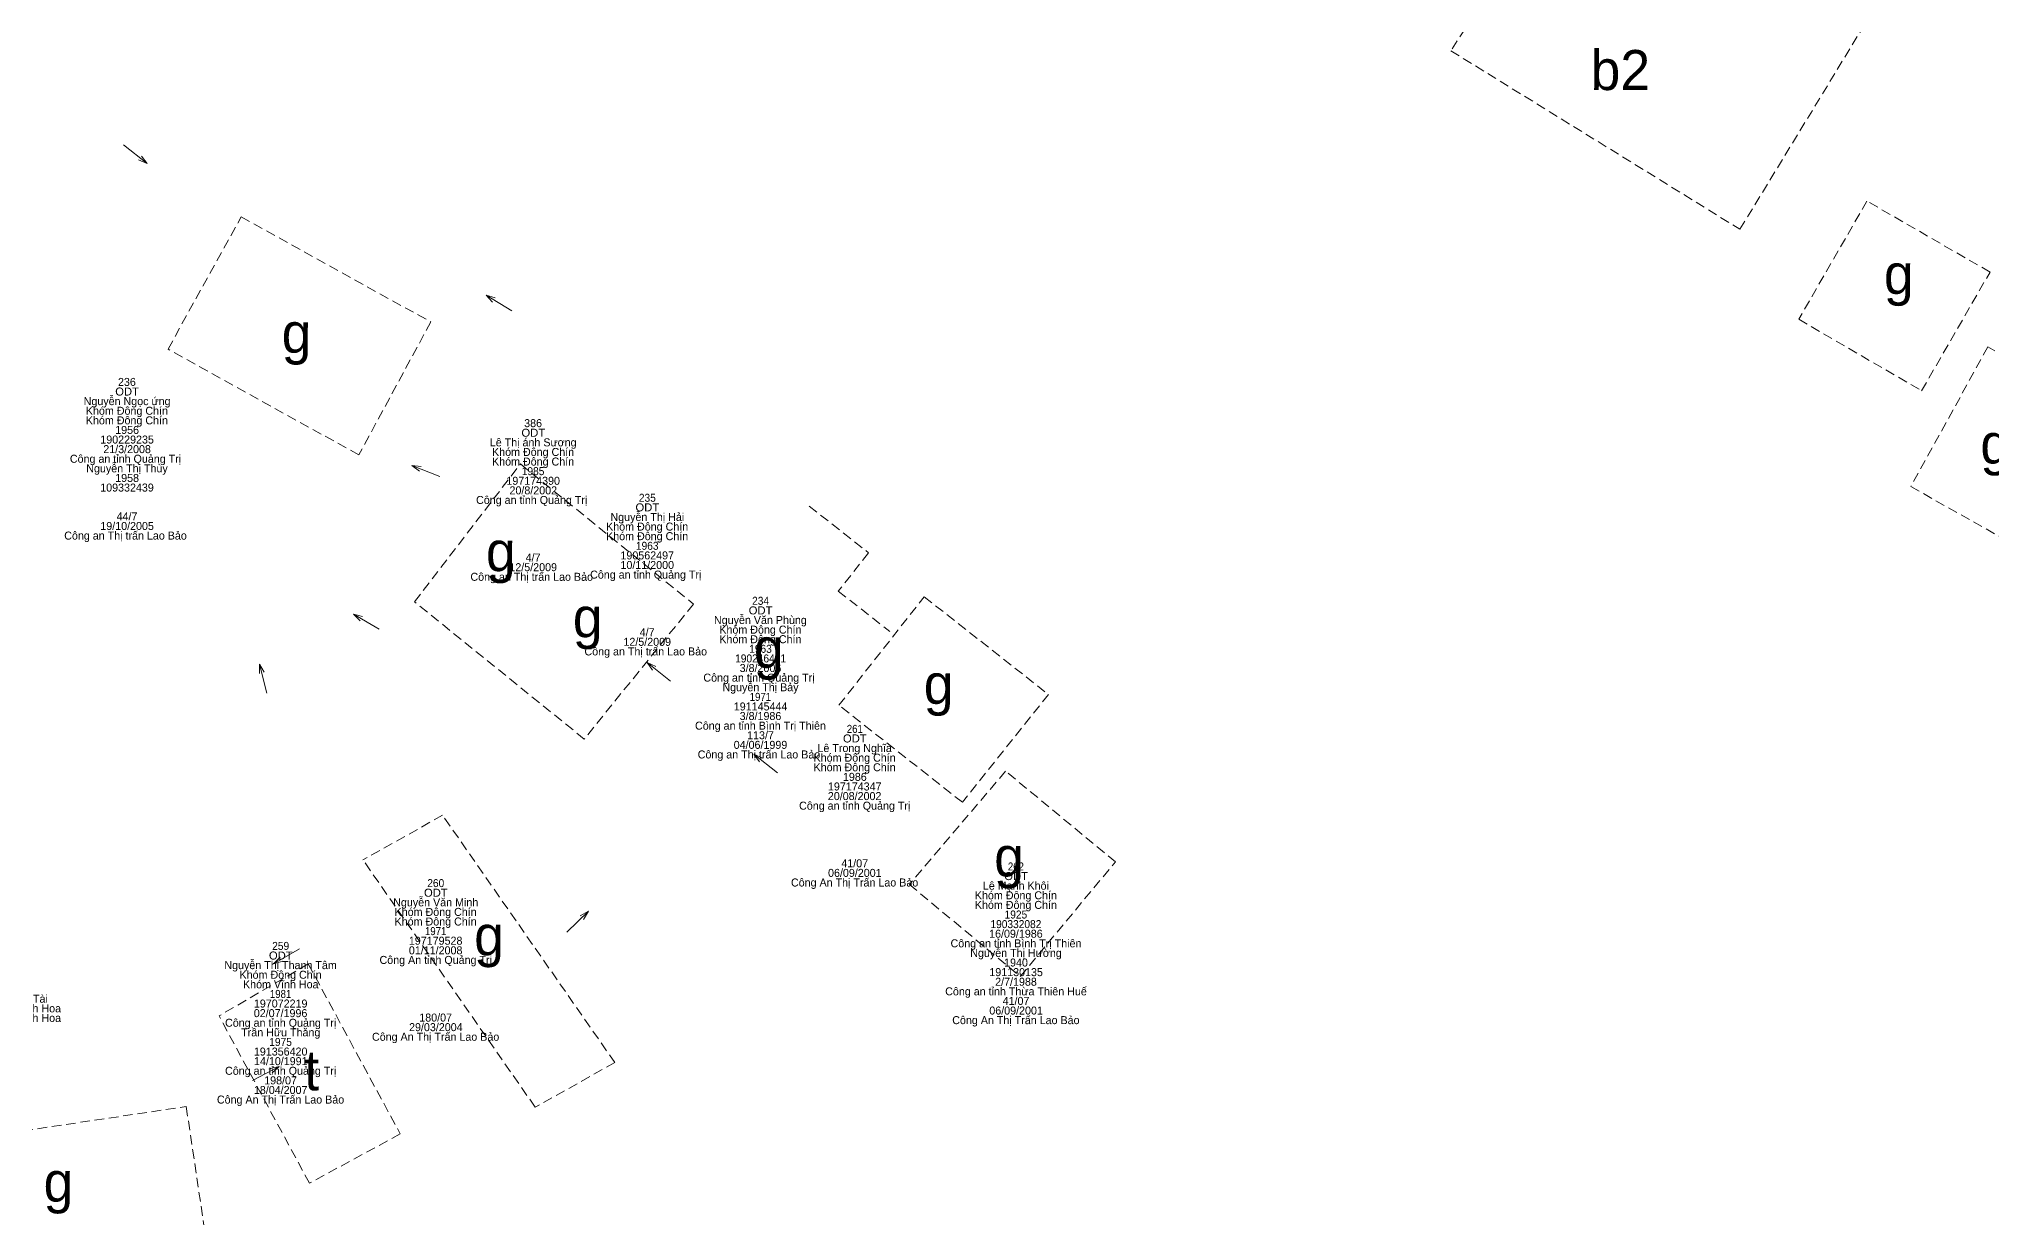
# Model space of a CAD drawing. Header units: metres. Extents: x 537497 to 538033, y 1836993 to 1837512.
# Drawn here: x 537851.8 to 537949.4, y 1837198.6 to 1837257.5 of the extents above; entities that cross this region are included whole.
import ezdxf
from ezdxf.enums import TextEntityAlignment as Align

# ---------------------------------------------------------------- set-up
doc = ezdxf.new("R2010")
doc.units = ezdxf.units.M
doc.header["$LTSCALE"] = 0.16
doc.linetypes.add('MEDIUM_DASHED', pattern=[4.5, 3, -1.5])
doc.layers.add('14', color=7, linetype='MEDIUM_DASHED', lineweight=13)
doc.layers.add('16', color=7, linetype='Continuous', lineweight=13)
doc.layers.add('15', color=7, linetype='Continuous')

msp = doc.modelspace()

# ---------------------------------------------------------------- linework, layer by layer
at = {"layer": '14'}
msp.add_line((537865.21, 1837211.25), (537860.75, 1837208.65), dxfattribs=at)
for points in [[(537931.82, 1837265.25), (537928.8, 1837267.12), (537922.32, 1837256.89), (537936.76, 1837247.97), (537943.05, 1837258.3), (537940.06, 1837260.12)], [(537890.24, 1837234.13), (537893.21, 1837231.8), (537891.7, 1837229.88), (537894.27, 1837227.87)], [(537880.53, 1837206.32), (537871.92, 1837218.68), (537867.94, 1837216.45)], [(537880.53, 1837206.32), (537876.55, 1837204.09), (537867.94, 1837216.45)], [(537865.21, 1837211.25), (537869.81, 1837202.75), (537865.27, 1837200.29), (537860.75, 1837208.65)], [(537843.85, 1837201.85), (537859.11, 1837204.12), (537860.19, 1837196.86)]]:
    msp.add_lwpolyline(points, dxfattribs=at)
for points in [[(537939.7, 1837243.47), (537945.84, 1837239.9), (537949.26, 1837245.83), (537943.11, 1837249.38)], [(537861.86, 1837248.59), (537871.33, 1837243.34), (537867.74, 1837236.69), (537858.2, 1837241.98)], [(537945.3, 1837235.11), (537951.3, 1837231.73), (537955.18, 1837238.77), (537949.15, 1837242.09)], [(537870.52, 1837229.35), (537875.81, 1837236.24), (537884.46, 1837229.24), (537879, 1837222.49)], [(537895.99, 1837229.6), (537902.2, 1837224.72), (537897.9, 1837219.33), (537891.73, 1837224.18)], [(537905.55, 1837216.35), (537900.06, 1837220.89), (537895.25, 1837215.22), (537900.79, 1837210.62)]]:
    msp.add_lwpolyline(points, close=True, dxfattribs=at)
at = {"layer": '16'}
for p, q in [((537857.15, 1837251.25), (537856.72, 1837251.44)), ((537874.1, 1837244.67), (537874.55, 1837244.54)), ((537870.38, 1837236.16), (537870.85, 1837236.11)), ((537867.47, 1837228.74), (537867.92, 1837228.61)), ((537862.78, 1837226.24), (537863.01, 1837225.83)), ((537882.14, 1837226.31), (537882.58, 1837226.12)), ((537887.48, 1837221.73), (537887.92, 1837221.54)), ((537879.21, 1837213.88), (537878.96, 1837213.47)), ((537863.47, 1837211.26), (537863.81, 1837211.59)), ((537863.76, 1837206.12), (537863.41, 1837205.8))]:
    msp.add_line(p, q, dxfattribs=at)
for points in [[(537855.98, 1837252.19), (537857.15, 1837251.25), (537856.87, 1837251.62)], [(537875.38, 1837243.9), (537874.1, 1837244.67), (537874.42, 1837244.33)], [(537871.78, 1837235.62), (537870.38, 1837236.16), (537870.76, 1837235.88)], [(537868.76, 1837227.98), (537867.47, 1837228.74), (537867.8, 1837228.4)], [(537863.14, 1837224.79), (537862.78, 1837226.24), (537862.77, 1837225.77)], [(537883.32, 1837225.38), (537882.14, 1837226.31), (537882.42, 1837225.93)], [(537888.66, 1837220.8), (537887.48, 1837221.73), (537887.76, 1837221.35)], [(537878.13, 1837212.84), (537879.21, 1837213.88), (537878.79, 1837213.65)], [(537864.77, 1837212.01), (537863.47, 1837211.26), (537863.93, 1837211.38)], [(537862.43, 1837205.43), (537863.76, 1837206.12), (537863.3, 1837206.02)]]:
    msp.add_lwpolyline(points, dxfattribs=at)

# ---------------------------------------------------------------- texts
at = {"layer": '15'}
for s, p in [('236', (537856.145, 1837240.14)), ('Nguyễn Ngọc ứng', (537856.155, 1837239.18)), ('Khóm Đông Chín', (537856.145, 1837238.7)), ('Khóm Đông Chín', (537856.145, 1837238.22)), ('190229235', (537856.155, 1837237.26)), ('1956', (537856.155, 1837237.74)), ('Lê Thị ánh Sương', (537876.45, 1837237.12)), ('386', (537876.445, 1837238.08)), ('Công an tỉnh Quảng Trị ', (537856.15, 1837236.3)), ('21/3/2008', (537856.155, 1837236.78)), ('Khóm Đông Chín', (537876.445, 1837236.64)), ('Khóm Đông Chín', (537876.445, 1837236.16)), ('Nguyễn Thị Thùy', (537856.15, 1837235.82)), ('1958', (537856.155, 1837235.34)), ('197174390', (537876.45, 1837235.2)), ('109332439', (537856.15, 1837234.86)), ('Công an tỉnh Quảng Trị ', (537876.45, 1837234.24)), ('20/8/2002', (537876.455, 1837234.72)), ('44/7', (537856.15, 1837233.42)), ('Nguyễn Thị Hải', (537882.155, 1837233.39)), ('Công an Thị trấn Lao Bảo ', (537856.15, 1837232.46)), ('19/10/2005', (537856.155, 1837232.94)), ('Khóm Đông Chín', (537882.145, 1837232.91)), ('Khóm Đông Chín', (537882.145, 1837232.43)), ('4/7', (537876.445, 1837231.36)), ('190562497', (537882.15, 1837231.47)), ('Công an Thị trấn Lao Bảo ', (537876.45, 1837230.4)), ('12/5/2009', (537876.45, 1837230.88)), ('Công an tỉnh Quảng Trị ', (537882.15, 1837230.51)), ('10/11/2000', (537882.15, 1837230.99)), ('Nguyễn Văn Phùng', (537887.805, 1837228.24)), ('4/7', (537882.145, 1837227.63)), ('Khóm Đông Chín', (537887.805, 1837227.76)), ('Công an Thị trấn Lao Bảo ', (537882.15, 1837226.67)), ('12/5/2009', (537882.15, 1837227.15)), ('Khóm Đông Chín', (537887.805, 1837227.28)), ('3/8/2006', (537887.81, 1837225.84)), ('Công an tỉnh Quảng Trị ', (537887.81, 1837225.36)), ('Nguyễn Thị Bảy', (537887.81, 1837224.88)), ('191145444', (537887.815, 1837223.92)), ('3/8/1986', (537887.81, 1837223.44)), ('Công an tỉnh Bình Trị Thiên', (537887.81, 1837222.96)), ('113/7', (537887.81, 1837222.48)), ('Công an Thị trấn Lao Bảo ', (537887.81, 1837221.52)), ('04/06/1999', (537887.81, 1837222)), ('Lê Trọng Nghĩa', (537892.515, 1837221.84)), ('Khóm Đông Chín', (537892.515, 1837221.36)), ('Khóm Đông Chín', (537892.515, 1837220.88)), ('197174347', (537892.52, 1837219.92)), ('1986', (537892.525, 1837220.4)), ('Công an tỉnh Quảng Trị', (537892.52, 1837218.96)), ('20/08/2002', (537892.515, 1837219.44)), ('41/07', (537892.52, 1837216.08)), ('Công An Thị Trấn Lao Bảo', (537892.515, 1837215.12)), ('06/09/2001', (537892.525, 1837215.6)), ('Lê Mạnh Khôi', (537900.575, 1837214.96)), ('Nguyễn Văn Minh', (537871.58, 1837214.13)), ('Khóm Đông Chín', (537900.575, 1837214.48)), ('Khóm Đông Chín', (537900.575, 1837214)), ('Khóm Đông Chín', (537871.575, 1837213.65)), ('Khóm Đông Chín', (537871.575, 1837213.17)), ('01/11/2008', (537871.575, 1837211.73)), ('197179528', (537871.575, 1837212.21)), ('Công an tỉnh Bình Trị Thiên', (537900.58, 1837212.08)), ('16/09/1986', (537900.575, 1837212.56)), ('Nguyễn Thị Thanh Tâm', (537863.825, 1837210.99)), ('Công An tỉnh Quảng Trị', (537871.58, 1837211.25)), ('Nguyễn Thị Hường', (537900.58, 1837211.6)), ('1940', (537900.58, 1837211.12)), ('Khóm Đông Chín', (537863.825, 1837210.51)), ('Khóm Vĩnh Hoa', (537863.835, 1837210.03)), ('191130135', (537900.585, 1837210.64)), ('2/7/1988', (537900.58, 1837210.16)), ('Khóm Vĩnh Hoa', (537850.965, 1837208.83)), ('Hoàng Tài', (537850.96, 1837209.31)), ('197072219', (537863.83, 1837209.07)), ('Công an tỉnh Thừa Thiên Huế', (537900.58, 1837209.68)), ('41/07', (537900.58, 1837209.2)), ('Khóm Vĩnh Hoa', (537850.965, 1837208.35)), ('Công an tỉnh Quảng Trị', (537863.83, 1837208.11)), ('02/07/1996', (537863.825, 1837208.59)), ('29/03/2004', (537871.585, 1837207.89)), ('180/07', (537871.575, 1837208.37)), ('Công An Thị Trấn Lao Bảo', (537900.575, 1837208.24)), ('06/09/2001', (537900.585, 1837208.72)), ('Trần Hữu Thăng', (537863.835, 1837207.63)), ('Công An Thị Trấn Lao Bảo', (537871.575, 1837207.41)), ('191356420', (537863.83, 1837206.67)), ('14/10/1991', (537863.835, 1837206.19)), ('Công an tỉnh Quảng Trị', (537863.83, 1837205.71)), ('198/07', (537863.825, 1837205.23)), ('Công An Thị Trấn Lao Bảo', (537863.825, 1837204.27)), ('18/04/2007', (537863.83, 1837204.75))]:
    msp.add_text(s, height=0.4, dxfattribs=at).set_placement(p, align=Align.CENTER)
for s, width, p in [('ODT', 1.05, (537856.155, 1837239.66)), ('ODT', 1.05, (537876.455, 1837237.6)), ('1985', 0.95, (537876.445, 1837235.68)), ('235', 0.95, (537882.155, 1837234.35)), ('ODT', 1.05, (537882.155, 1837233.87)), ('1963', 0.95, (537882.15, 1837231.95)), ('ODT', 1.05, (537887.815, 1837228.72)), ('234', 0.95, (537887.815, 1837229.2)), ('1963', 0.95, (537887.81, 1837226.8)), ('190246491', 0.95, (537887.815, 1837226.32)), ('1971', 0.9, (537887.805, 1837224.4)), ('261', 0.9, (537892.525, 1837222.8)), ('ODT', 1.05, (537892.525, 1837222.32)), ('262', 0.9, (537900.575, 1837215.92)), ('260', 0.95, (537871.58, 1837215.09)), ('ODT', 1.05, (537900.585, 1837215.44)), ('ODT', 1.05, (537871.585, 1837214.61)), ('190332082', 0.95, (537900.575, 1837213.04)), ('1925', 0.95, (537900.575, 1837213.52)), ('259', 0.95, (537863.83, 1837211.95)), ('1971', 0.9, (537871.575, 1837212.69)), ('ODT', 1.05, (537863.835, 1837211.47)), ('1981', 0.9, (537863.825, 1837209.55)), ('1975', 0.95, (537863.825, 1837207.15))]:
    msp.add_text(s, height=0.4, dxfattribs=dict(at, width=width)).set_placement(p, align=Align.CENTER)
at = {"layer": '16'}
for s, p in [('b2', (537930.785, 1837254.93)), ('g', (537944.7, 1837244.73)), ('g', (537949.52, 1837236.25))]:
    msp.add_text(s, height=2, dxfattribs=at).set_placement(p, align=Align.CENTER)
for s, p in [('g', (537863.88, 1837241.79)), ('g', (537874.09, 1837230.87)), ('g', (537878.43, 1837227.57)), ('g', (537887.48, 1837226.04)), ('g', (537895.97, 1837224.24)), ('g', (537899.49, 1837215.61)), ('g', (537873.5, 1837211.67)), ('t', (537865.01, 1837204.93)), ('g', (537851.98, 1837199.36))]:
    msp.add_text(s, height=2, dxfattribs=at).set_placement(p)

doc.saveas('drawing.dxf')
